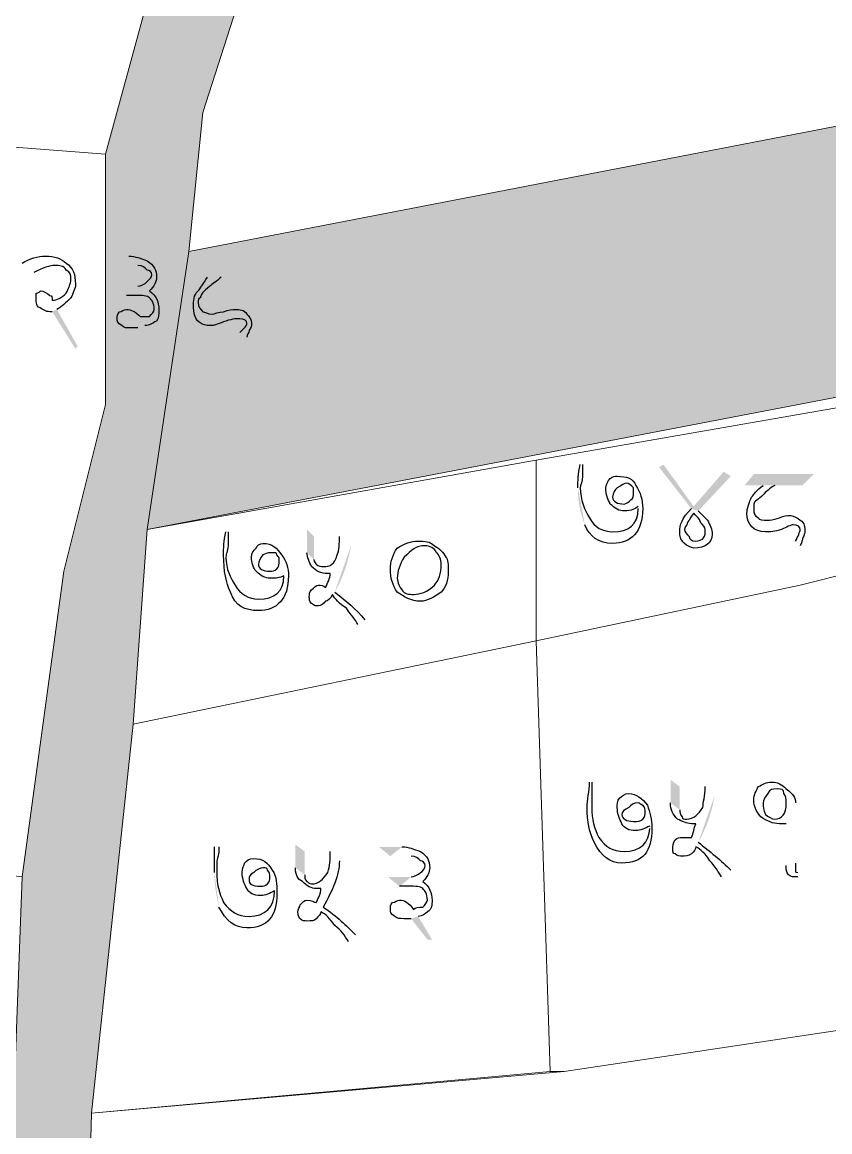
# Model space of a CAD drawing. Header units: metres. Extents: x 345912 to 349030, y 3061206 to 3061792.
# Drawn here: x 345958.47 to 345976.19, y 3061298.83 to 3061323.17 of the extents above; entities that cross this region are included whole.
import ezdxf

# ---------------------------------------------------------------- set-up
doc = ezdxf.new("R2010")
doc.units = ezdxf.units.M
doc.header["$MEASUREMENT"] = 0
doc.layers.add('PDF5_Geometry', color=7, linetype='Continuous')
doc.layers.add('PDF5_Solid Fills', color=7, linetype='Continuous')

msp = doc.modelspace()

# ---------------------------------------------------------------- hatches: boundary and pattern name
at = {"layer": 'PDF5_Solid Fills', "true_color": 0xc3c3c3, "transparency": 33554531}
h = msp.add_hatch(color=9, dxfattribs=at)
h.paths.add_polyline_path([(346031.62094, 3061309.60243), (346025.52494, 3061309.29763), (346024.61054, 3061318.44163), (346023.69614, 3061323.62323), (346029.48734, 3061324.84243), (346029.79214, 3061324.84243), (346030.70654, 3061319.66083), (346031.01134, 3061315.69843)], flags=0)
h.paths.add_polyline_path([(346033.75454, 3061286.43763), (346027.35374, 3061286.13283), (346026.43934, 3061296.19123), (346032.84014, 3061296.19123)], flags=0)
h.paths.add_polyline_path([(346007.84654, 3061320.88003), (346001.75053, 3061319.66083), (346000.83614, 3061319.35603), (345993.21614, 3061318.13683), (345983.76734, 3061316.30803), (345983.46254, 3061316.30803), (345961.21214, 3061312.04083), (345962.12653, 3061318.13683), (345981.02414, 3061321.79443), (345990.47293, 3061323.31843), (345999.31213, 3061325.14723), (346008.45614, 3061326.67123)], flags=0)
h.paths.add_polyline_path([(346037.41214, 3061326.36643), (346034.05934, 3061325.75683), (346034.05934, 3061326.06163), (346033.75454, 3061328.80483), (346037.10734, 3061329.41443)], flags=0)
h.paths.add_polyline_path([(346023.69614, 3061323.62323), (346015.46654, 3061322.09923), (346015.16174, 3061322.09923), (346014.85694, 3061322.09923), (346014.24734, 3061321.79443), (346007.84654, 3061320.88003), (346008.45614, 3061326.67123), (346018.81934, 3061328.80483), (346019.12414, 3061328.80483), (346019.42893, 3061329.10963), (346019.73374, 3061329.10963), (346020.03854, 3061329.10963), (346022.47694, 3061329.71923)], flags=0)
h.paths.add_polyline_path([(346029.48734, 3061324.84243), (346023.69614, 3061323.62323), (346022.47694, 3061329.71923), (346026.74414, 3061330.63363), (346028.57294, 3061330.93843), (346029.18254, 3061325.14723)], flags=0)
h.paths.add_polyline_path([(346033.75454, 3061328.80483), (346034.05934, 3061326.06163), (346034.05934, 3061325.75683), (346029.48734, 3061324.84243), (346029.18254, 3061325.14723), (346028.57294, 3061330.93843), (346030.70654, 3061331.24323), (346033.44974, 3061331.54803), (346033.44974, 3061330.93843)], flags=0)
h.paths.add_polyline_path([(346037.10734, 3061329.41443), (346033.75454, 3061328.80483), (346033.44974, 3061330.93843), (346033.44974, 3061331.54803), (346036.80254, 3061332.15763)], flags=0)
h.paths.add_polyline_path([(346125.80414, 3061271.19763), (346124.88974, 3061272.41683), (346122.14653, 3061274.85523), (346119.70814, 3061275.16003), (346113.61213, 3061277.29363), (346104.46814, 3061280.03683), (346097.76254, 3061281.56083), (346092.58094, 3061281.56083), (346089.53293, 3061281.25603), (346087.39933, 3061280.34163), (346079.16973, 3061276.07443), (346073.07373, 3061271.80723), (346070.94013, 3061271.19763), (345957.24973, 3061271.19763), (345956.94494, 3061272.41683), (345956.94494, 3061274.55043), (345957.85933, 3061287.96163), (345958.16414, 3061289.79043), (345958.16414, 3061296.19123), (345958.46894, 3061304.42083), (345959.38333, 3061311.12643), (345960.29774, 3061314.78403), (345960.29774, 3061320.27043), (345961.21214, 3061323.62323), (345964.26013, 3061333.07203), (345963.65053, 3061336.12003), (345963.34574, 3061337.03443), (345960.29774, 3061345.87363), (345956.94494, 3061356.84643), (345952.67774, 3061370.56243), (345952.67774, 3061373.91523), (345952.67774, 3061381.23043), (345949.93454, 3061391.59363), (345947.80094, 3061402.87124), (345945.05773, 3061411.40564), (345943.53373, 3061414.45363), (345940.48573, 3061418.11124), (345936.82814, 3061421.76883), (345932.86573, 3061427.56003), (345926.16013, 3061436.70403), (345924.63614, 3061440.36163), (345918.54013, 3061442.49523), (345914.57773, 3061443.40963), (345915.49213, 3061444.62883), (345924.33133, 3061441.88564), (345924.94094, 3061442.80003), (345924.33133, 3061448.28643), (345920.97853, 3061460.17363), (345917.32094, 3061466.87923), (345919.14974, 3061468.09844), (345923.11213, 3061460.47844), (345924.33133, 3061455.90643), (345926.46493, 3061446.76243), (345927.07454, 3061438.83763), (345930.12254, 3061435.18003), (345931.64653, 3061432.43683), (345936.82814, 3061424.81683), (345942.31454, 3061418.41603), (345944.75293, 3061415.06323), (345947.80094, 3061408.66243), (345949.93454, 3061401.04243), (345950.54414, 3061396.47043), (345954.20174, 3061382.14483), (345954.81134, 3061373.91523), (345955.11613, 3061371.17203), (345959.68814, 3061354.71283), (345964.86973, 3061340.08243), (345965.78414, 3061336.12003), (345965.17454, 3061329.71923), (345962.43134, 3061321.18483), (345962.12653, 3061318.13683), (345961.21214, 3061312.04083), (345960.90734, 3061307.77363), (345959.99293, 3061299.23923), (345959.68814, 3061287.65683), (345959.68814, 3061286.74243), (345959.38333, 3061285.52323), (345959.07854, 3061279.73203), (345958.77373, 3061275.46483), (345959.07854, 3061273.02643), (345959.38333, 3061271.19763), (346064.84414, 3061271.19763), (346065.75853, 3061271.50243), (346070.33053, 3061272.72163), (346075.20734, 3061274.85523), (346078.56013, 3061277.29363), (346085.87534, 3061281.25603), (346086.48494, 3061281.56083), (346087.39933, 3061281.86563), (346090.44734, 3061282.78003), (346097.45774, 3061282.78003), (346105.99214, 3061280.95123), (346116.05054, 3061278.20803), (346117.87933, 3061277.29363), (346118.79373, 3061276.98883), (346124.88974, 3061274.55043), (346127.32814, 3061272.41683), (346127.63293, 3061272.11203), (346128.24254, 3061271.19763)], flags=0)
h.paths.add_polyline_path([(346032.84014, 3061296.19123), (346026.43934, 3061296.19123), (346025.52494, 3061309.29763), (346031.62094, 3061309.60243), (346031.92574, 3061307.77363), (346032.53534, 3061298.02003)], flags=0)
h = msp.add_hatch(color=9, dxfattribs=at)
h.paths.add_polyline_path([(346031.62094, 3061309.60243), (346025.52494, 3061309.29763), (346024.61054, 3061318.44163), (346023.69614, 3061323.62323), (346029.48734, 3061324.84243), (346029.79214, 3061324.84243), (346030.70654, 3061319.66083), (346031.01134, 3061315.69843)], flags=0)
h.paths.add_polyline_path([(346033.75454, 3061286.43763), (346027.35374, 3061286.13283), (346026.43934, 3061296.19123), (346032.84014, 3061296.19123)], flags=0)
h.paths.add_polyline_path([(346007.84654, 3061320.88003), (346001.75053, 3061319.66083), (346000.83614, 3061319.35603), (345993.21614, 3061318.13683), (345983.76734, 3061316.30803), (345983.46254, 3061316.30803), (345961.21214, 3061312.04083), (345962.12653, 3061318.13683), (345981.02414, 3061321.79443), (345990.47293, 3061323.31843), (345999.31213, 3061325.14723), (346008.45614, 3061326.67123)], flags=0)
h.paths.add_polyline_path([(346037.41214, 3061326.36643), (346034.05934, 3061325.75683), (346034.05934, 3061326.06163), (346033.75454, 3061328.80483), (346037.10734, 3061329.41443)], flags=0)
h.paths.add_polyline_path([(346023.69614, 3061323.62323), (346015.46654, 3061322.09923), (346015.16174, 3061322.09923), (346014.85694, 3061322.09923), (346014.24734, 3061321.79443), (346007.84654, 3061320.88003), (346008.45614, 3061326.67123), (346018.81934, 3061328.80483), (346019.12414, 3061328.80483), (346019.42893, 3061329.10963), (346019.73374, 3061329.10963), (346020.03854, 3061329.10963), (346022.47694, 3061329.71923)], flags=0)
h.paths.add_polyline_path([(346029.48734, 3061324.84243), (346023.69614, 3061323.62323), (346022.47694, 3061329.71923), (346026.74414, 3061330.63363), (346028.57294, 3061330.93843), (346029.18254, 3061325.14723)], flags=0)
h.paths.add_polyline_path([(346033.75454, 3061328.80483), (346034.05934, 3061326.06163), (346034.05934, 3061325.75683), (346029.48734, 3061324.84243), (346029.18254, 3061325.14723), (346028.57294, 3061330.93843), (346030.70654, 3061331.24323), (346033.44974, 3061331.54803), (346033.44974, 3061330.93843)], flags=0)
h.paths.add_polyline_path([(346037.10734, 3061329.41443), (346033.75454, 3061328.80483), (346033.44974, 3061330.93843), (346033.44974, 3061331.54803), (346036.80254, 3061332.15763)], flags=0)
h.paths.add_polyline_path([(346125.80414, 3061271.19763), (346124.88974, 3061272.41683), (346122.14653, 3061274.85523), (346119.70814, 3061275.16003), (346113.61213, 3061277.29363), (346104.46814, 3061280.03683), (346097.76254, 3061281.56083), (346092.58094, 3061281.56083), (346089.53293, 3061281.25603), (346087.39933, 3061280.34163), (346079.16973, 3061276.07443), (346073.07373, 3061271.80723), (346070.94013, 3061271.19763), (345957.24973, 3061271.19763), (345956.94494, 3061272.41683), (345956.94494, 3061274.55043), (345957.85933, 3061287.96163), (345958.16414, 3061289.79043), (345958.16414, 3061296.19123), (345958.46894, 3061304.42083), (345959.38333, 3061311.12643), (345960.29774, 3061314.78403), (345960.29774, 3061320.27043), (345961.21214, 3061323.62323), (345964.26013, 3061333.07203), (345963.65053, 3061336.12003), (345963.34574, 3061337.03443), (345960.29774, 3061345.87363), (345956.94494, 3061356.84643), (345952.67774, 3061370.56243), (345952.67774, 3061373.91523), (345952.67774, 3061381.23043), (345949.93454, 3061391.59363), (345947.80094, 3061402.87124), (345945.05773, 3061411.40564), (345943.53373, 3061414.45363), (345940.48573, 3061418.11124), (345936.82814, 3061421.76883), (345932.86573, 3061427.56003), (345926.16013, 3061436.70403), (345924.63614, 3061440.36163), (345918.54013, 3061442.49523), (345914.57773, 3061443.40963), (345915.49213, 3061444.62883), (345924.33133, 3061441.88564), (345924.94094, 3061442.80003), (345924.33133, 3061448.28643), (345920.97853, 3061460.17363), (345917.32094, 3061466.87923), (345919.14974, 3061468.09844), (345923.11213, 3061460.47844), (345924.33133, 3061455.90643), (345926.46493, 3061446.76243), (345927.07454, 3061438.83763), (345930.12254, 3061435.18003), (345931.64653, 3061432.43683), (345936.82814, 3061424.81683), (345942.31454, 3061418.41603), (345944.75293, 3061415.06323), (345947.80094, 3061408.66243), (345949.93454, 3061401.04243), (345950.54414, 3061396.47043), (345954.20174, 3061382.14483), (345954.81134, 3061373.91523), (345955.11613, 3061371.17203), (345959.68814, 3061354.71283), (345964.86973, 3061340.08243), (345965.78414, 3061336.12003), (345965.17454, 3061329.71923), (345962.43134, 3061321.18483), (345962.12653, 3061318.13683), (345961.21214, 3061312.04083), (345960.90734, 3061307.77363), (345959.99293, 3061299.23923), (345959.68814, 3061287.65683), (345959.68814, 3061286.74243), (345959.38333, 3061285.52323), (345959.07854, 3061279.73203), (345958.77373, 3061275.46483), (345959.07854, 3061273.02643), (345959.38333, 3061271.19763), (346064.84414, 3061271.19763), (346065.75853, 3061271.50243), (346070.33053, 3061272.72163), (346075.20734, 3061274.85523), (346078.56013, 3061277.29363), (346085.87534, 3061281.25603), (346086.48494, 3061281.56083), (346087.39933, 3061281.86563), (346090.44734, 3061282.78003), (346097.45774, 3061282.78003), (346105.99214, 3061280.95123), (346116.05054, 3061278.20803), (346117.87933, 3061277.29363), (346118.79373, 3061276.98883), (346124.88974, 3061274.55043), (346127.32814, 3061272.41683), (346127.63293, 3061272.11203), (346128.24254, 3061271.19763)], flags=0)
h.paths.add_polyline_path([(346032.84014, 3061296.19123), (346026.43934, 3061296.19123), (346025.52494, 3061309.29763), (346031.62094, 3061309.60243), (346031.92574, 3061307.77363), (346032.53534, 3061298.02003)], flags=0)
at = {"layer": 'PDF5_Solid Fills', "transparency": 33554559}
h = msp.add_hatch(color=256, dxfattribs=at)
h.paths.add_polyline_path([(345958.72294, 3061317.67963), (345958.46894, 3061317.88283)], flags=0)
h.paths.add_polyline_path([(345959.23094, 3061316.86683), (345959.68814, 3061316.05403), (345959.63734, 3061316.00323), (345959.12934, 3061316.81603)], flags=0)
h.paths.add_polyline_path([(345960.55174, 3061317.83203), (345960.29774, 3061318.03523), (345960.80574, 3061318.03523)], flags=0)
h.paths.add_polyline_path([(345961.16134, 3061316.51123), (345961.46614, 3061316.00323), (345961.36454, 3061316.00323), (345961.00894, 3061316.46043)], flags=0)
h.paths.add_polyline_path([(345960.75494, 3061317.17163), (345960.50094, 3061317.37483), (345961.00894, 3061317.37483)], flags=0)
h.paths.add_polyline_path([(345962.53294, 3061317.57803), (345962.12654, 3061317.57803), (345962.32974, 3061317.78123), (345963.65054, 3061317.78123), (345963.44734, 3061317.57803), (345962.83774, 3061317.57803)], flags=0)
h.paths.add_polyline_path([(345963.39654, 3061316.25723), (345963.24414, 3061316.35883)], flags=0)
h = msp.add_hatch(color=256, dxfattribs=at)
h.paths.add_polyline_path([(345970.66094, 3061312.95523, 0.09913524), (345970.81334, 3061312.14243)], flags=0)
h.paths.add_polyline_path([(345970.71174, 3061313.46323), (345970.76254, 3061313.46323)], flags=0)
h.paths.add_polyline_path([(345971.98174, 3061312.49803), (345971.98174, 3061312.54883)], flags=0)
h.paths.add_polyline_path([(345973.15014, 3061312.49803), (345972.43894, 3061313.41243), (345972.54054, 3061313.46323), (345973.20094, 3061312.54883), (345973.86134, 3061313.31083), (345974.01374, 3061313.20923), (345973.30254, 3061312.44723)], flags=0)
h.paths.add_polyline_path([(345974.72494, 3061313.00603), (345974.31854, 3061313.00603), (345974.52174, 3061313.26003), (345975.84254, 3061313.26003), (345975.58854, 3061313.00603), (345974.97894, 3061313.00603)], flags=0)
h.paths.add_polyline_path([(345975.53774, 3061311.68523), (345975.43614, 3061311.78683)], flags=0)
h = msp.add_hatch(color=256, dxfattribs=at)
h.paths.add_polyline_path([(345962.93934, 3061311.99003), (345962.99014, 3061311.99003)], flags=0)
h.paths.add_polyline_path([(345964.20934, 3061311.02483), (345964.20934, 3061311.02483)], flags=0)
h.paths.add_polyline_path([(345965.42854, 3061311.88843), (345965.68254, 3061311.68523)], flags=0)
h.paths.add_polyline_path([(345965.32694, 3061310.66923, 0.08894398), (345965.68254, 3061311.68523)], flags=0)
h.paths.add_polyline_path([(345965.98734, 3061310.05963), (345965.83494, 3061309.95803)], flags=0)
h.paths.add_polyline_path([(345964.71734, 3061311.53283), (345964.71734, 3061312.04083), (345964.86974, 3061311.88843), (345964.86974, 3061311.38043)], flags=0)
h = msp.add_hatch(color=256, dxfattribs=at)
h.paths.add_polyline_path([(345970.91494, 3061306.50365), (345970.96574, 3061306.50365)], flags=0)
h.paths.add_polyline_path([(345972.23574, 3061305.48765), (345972.23574, 3061305.53845)], flags=0)
h.paths.add_polyline_path([(345973.45494, 3061306.40205), (345973.65814, 3061306.19885)], flags=0)
h.paths.add_polyline_path([(345973.30254, 3061305.18285, 0.08894398), (345973.65814, 3061306.19885)], flags=0)
h.paths.add_polyline_path([(345974.01374, 3061304.57325), (345973.81054, 3061304.42085)], flags=0)
h.paths.add_polyline_path([(345972.69294, 3061306.04645), (345972.69294, 3061306.55445), (345972.89614, 3061306.40205), (345972.89614, 3061305.89405)], flags=0)
h.paths.add_polyline_path([(345975.43614, 3061306.04645), (345975.43614, 3061304.72565)], flags=0)
h.paths.add_polyline_path([(345975.48694, 3061304.52245), (345975.48694, 3061304.42085)], flags=0)
h = msp.add_hatch(color=256, dxfattribs=at)
h.paths.add_polyline_path([(345962.68534, 3061304.52243, 0.06275274), (345962.78694, 3061303.76043)], flags=0)
h.paths.add_polyline_path([(345962.68534, 3061305.08123), (345962.78694, 3061305.08123)], flags=0)
h.paths.add_polyline_path([(345964.00614, 3061304.11603), (345964.00614, 3061304.11603)], flags=0)
h.paths.add_polyline_path([(345965.22534, 3061304.97963), (345965.42854, 3061304.77643)], flags=0)
h.paths.add_polyline_path([(345965.78414, 3061303.15083), (345965.63174, 3061302.99843)], flags=0)
h.paths.add_polyline_path([(345964.46334, 3061304.62403), (345964.46334, 3061305.13203), (345964.66654, 3061304.97963), (345964.66654, 3061304.47163)], flags=0)
h.paths.add_polyline_path([(345966.54614, 3061304.87803), (345966.29214, 3061305.08123), (345966.80014, 3061305.08123)], flags=0)
h.paths.add_polyline_path([(345967.15574, 3061303.55723), (345967.46054, 3061303.04923), (345967.35894, 3061303.04923), (345967.00334, 3061303.50643)], flags=0)
h.paths.add_polyline_path([(345966.74934, 3061304.21763), (345966.49534, 3061304.42083), (345967.00334, 3061304.42083)], flags=0)

# ---------------------------------------------------------------- linework, layer by layer
at = {"layer": 'PDF5_Geometry', "lineweight": 9}
for points in [[(346070.94013, 3061271.19763), (345957.24973, 3061271.19763), (345956.94494, 3061272.41683), (345956.94494, 3061274.55043), (345957.85933, 3061287.96163), (345958.16414, 3061289.79043), (345958.16414, 3061296.19123), (345958.46894, 3061304.42083), (345959.38333, 3061311.12643), (345960.29774, 3061314.78403), (345960.29774, 3061320.27043), (345961.21214, 3061323.62323), (345964.26013, 3061333.07203), (345963.65053, 3061336.12003), (345963.34574, 3061337.03443), (345960.29774, 3061345.87363), (345956.94494, 3061356.84643), (345952.67774, 3061370.56243), (345952.67774, 3061373.91523), (345952.67774, 3061381.23043), (345949.93454, 3061391.59363), (345947.80094, 3061402.87124)], [(346070.94013, 3061271.19763), (345957.24973, 3061271.19763), (345956.94494, 3061272.41683), (345956.94494, 3061274.55043), (345957.85933, 3061287.96163), (345958.16414, 3061289.79043), (345958.16414, 3061296.19123), (345958.46894, 3061304.42083), (345959.38333, 3061311.12643), (345960.29774, 3061314.78403), (345960.29774, 3061320.27043), (345961.21214, 3061323.62323), (345964.26013, 3061333.07203), (345963.65053, 3061336.12003), (345963.34574, 3061337.03443), (345960.29774, 3061345.87363), (345956.94494, 3061356.84643), (345952.67774, 3061370.56243), (345952.67774, 3061373.91523), (345952.67774, 3061381.23043), (345949.93454, 3061391.59363), (345947.80094, 3061402.87124)], [(345949.93454, 3061401.04243), (345950.54414, 3061396.47043), (345954.20174, 3061382.14483), (345954.81134, 3061373.91523), (345955.11613, 3061371.17203), (345959.68814, 3061354.71283), (345964.86973, 3061340.08243), (345965.78414, 3061336.12003), (345965.17454, 3061329.71923), (345962.43134, 3061321.18483), (345962.12653, 3061318.13683), (345961.21214, 3061312.04083), (345960.90734, 3061307.77363), (345959.99293, 3061299.23923), (345959.68814, 3061287.65683), (345959.68814, 3061286.74243), (345959.38333, 3061285.52323), (345959.07854, 3061279.73203), (345958.77373, 3061275.46483), (345959.07854, 3061273.02643), (345959.38333, 3061271.19763), (346064.84414, 3061271.19763)], [(345949.93454, 3061401.04243), (345950.54414, 3061396.47043), (345954.20174, 3061382.14483), (345954.81134, 3061373.91523), (345955.11613, 3061371.17203), (345959.68814, 3061354.71283), (345964.86973, 3061340.08243), (345965.78414, 3061336.12003), (345965.17454, 3061329.71923), (345962.43134, 3061321.18483), (345962.12653, 3061318.13683), (345961.21214, 3061312.04083), (345960.90734, 3061307.77363), (345959.99293, 3061299.23923), (345959.68814, 3061287.65683), (345959.68814, 3061286.74243), (345959.38333, 3061285.52323), (345959.07854, 3061279.73203), (345958.77373, 3061275.46483), (345959.07854, 3061273.02643), (345959.38333, 3061271.19763), (346064.84414, 3061271.19763)]]:
    msp.add_lwpolyline(points, dxfattribs=at)
for points in [[(345981.02414, 3061321.79444), (345962.12654, 3061318.13683), (345962.43134, 3061321.18485), (345965.17454, 3061329.71925), (345965.78414, 3061336.12004), (345973.09934, 3061337.33925), (345977.67134, 3061338.86324)], [(345981.02414, 3061321.79444), (345962.12654, 3061318.13683), (345962.43134, 3061321.18485), (345965.17454, 3061329.71925), (345965.78414, 3061336.12004), (345973.09934, 3061337.33925), (345977.67134, 3061338.86324)], [(345961.21214, 3061323.62324), (345960.29774, 3061320.27044), (345940.48574, 3061321.79444), (345922.50254, 3061323.01365), (345920.97854, 3061320.88004), (345920.97854, 3061313.56485), (345911.83454, 3061313.56485), (345911.83454, 3061323.31844), (345912.74894, 3061323.92803), (345914.27294, 3061325.14724), (345916.71134, 3061326.67123), (345935.60894, 3061325.75683), (345955.42094, 3061324.53764)], [(345961.21214, 3061323.62324), (345960.29774, 3061320.27044), (345940.48574, 3061321.79444), (345922.50254, 3061323.01365), (345920.97854, 3061320.88004), (345920.97854, 3061313.56485), (345911.83454, 3061313.56485), (345911.83454, 3061323.31844), (345912.74894, 3061323.92803), (345914.27294, 3061325.14724), (345916.71134, 3061326.67123), (345935.60894, 3061325.75683), (345955.42094, 3061324.53764)], [(346007.84654, 3061320.88003), (346001.75053, 3061319.66083), (346000.83614, 3061319.35603), (345993.21614, 3061318.13683), (345983.76734, 3061316.30803), (345983.46254, 3061316.30803), (345961.21214, 3061312.04083), (345962.12653, 3061318.13683), (345981.02414, 3061321.79443), (345990.47293, 3061323.31843), (345999.31213, 3061325.14723), (346008.45614, 3061326.67123)], [(346007.84654, 3061320.88003), (346001.75053, 3061319.66083), (346000.83614, 3061319.35603), (345993.21614, 3061318.13683), (345983.76734, 3061316.30803), (345983.46254, 3061316.30803), (345961.21214, 3061312.04083), (345962.12653, 3061318.13683), (345981.02414, 3061321.79443), (345990.47293, 3061323.31843), (345999.31213, 3061325.14723), (346008.45614, 3061326.67123)], [(345960.29774, 3061320.27044), (345960.29774, 3061314.78403), (345959.38334, 3061311.12645), (345958.46894, 3061304.42085), (345946.58174, 3061305.94485), (345922.50254, 3061309.60243), (345920.97854, 3061313.56485), (345920.97854, 3061320.88004), (345922.50254, 3061323.01365), (345940.48574, 3061321.79444)], [(345960.29774, 3061320.27044), (345960.29774, 3061314.78403), (345959.38334, 3061311.12645), (345958.46894, 3061304.42085), (345946.58174, 3061305.94485), (345922.50254, 3061309.60243), (345920.97854, 3061313.56485), (345920.97854, 3061320.88004), (345922.50254, 3061323.01365), (345940.48574, 3061321.79444)], [(345975.53774, 3061310.82164), (345969.74654, 3061309.60243), (345969.74654, 3061313.56485), (345976.75694, 3061314.78403), (345976.75694, 3061311.12645)], [(345975.53774, 3061310.82164), (345969.74654, 3061309.60243), (345969.74654, 3061313.56485), (345976.75694, 3061314.78403), (345976.75694, 3061311.12645)], [(345969.74654, 3061309.60243), (345960.90734, 3061307.77365), (345961.21214, 3061312.04085), (345969.74654, 3061313.56485)], [(345969.74654, 3061309.60243), (345960.90734, 3061307.77365), (345961.21214, 3061312.04085), (345969.74654, 3061313.56485)], [(345976.45214, 3061301.06803), (345970.35614, 3061300.15365), (345970.05134, 3061300.15365), (345969.74654, 3061309.60243), (345975.53774, 3061310.82164), (345976.75694, 3061311.12645), (345977.06174, 3061301.06803)], [(345976.45214, 3061301.06803), (345970.35614, 3061300.15365), (345970.05134, 3061300.15365), (345969.74654, 3061309.60243), (345975.53774, 3061310.82164), (345976.75694, 3061311.12645), (345977.06174, 3061301.06803)], [(345970.05134, 3061300.15365), (345959.99294, 3061299.23925), (345960.90734, 3061307.77365), (345969.74654, 3061309.60243)], [(345970.05134, 3061300.15365), (345959.99294, 3061299.23925), (345960.90734, 3061307.77365), (345969.74654, 3061309.60243)], [(346014.24733, 3061303.50645), (346013.94254, 3061302.59205), (346014.24733, 3061298.02004), (346013.63774, 3061296.49604), (346003.88414, 3061294.97205), (346003.88414, 3061295.27683), (345959.68814, 3061287.65683), (345959.99294, 3061299.23925), (345970.35614, 3061300.15365), (345976.45214, 3061301.06803), (345981.02414, 3061301.67764), (345983.76733, 3061302.28724), (345984.07214, 3061302.28724), (345993.52094, 3061305.03044), (345996.87373, 3061305.94485), (346000.83614, 3061306.85925), (346001.14094, 3061306.85925), (346001.75054, 3061307.16403), (346002.05534, 3061307.16403), (346006.32254, 3061308.07844), (346009.98013, 3061307.46884), (346014.85694, 3061305.03044), (346014.85694, 3061304.72564)], [(346014.24733, 3061303.50645), (346013.94254, 3061302.59205), (346014.24733, 3061298.02004), (346013.63774, 3061296.49604), (346003.88414, 3061294.97205), (346003.88414, 3061295.27683), (345959.68814, 3061287.65683), (345959.99294, 3061299.23925), (345970.35614, 3061300.15365), (345976.45214, 3061301.06803), (345981.02414, 3061301.67764), (345983.76733, 3061302.28724), (345984.07214, 3061302.28724), (345993.52094, 3061305.03044), (345996.87373, 3061305.94485), (346000.83614, 3061306.85925), (346001.14094, 3061306.85925), (346001.75054, 3061307.16403), (346002.05534, 3061307.16403), (346006.32254, 3061308.07844), (346009.98013, 3061307.46884), (346014.85694, 3061305.03044), (346014.85694, 3061304.72564)]]:
    msp.add_lwpolyline(points, close=True, dxfattribs=at)
at = {"layer": 'PDF5_Geometry', "lineweight": 25}
for points in [[(345958.46894, 3061317.88283), (345958.62134, 3061317.98443), (345958.82454, 3061318.03523), (345958.97694, 3061318.03523)], [(345958.97694, 3061318.03523), (345959.18014, 3061318.03523), (345959.33254, 3061317.98443), (345959.43414, 3061317.88283)], [(345960.80574, 3061318.03523), (345960.95814, 3061318.03523), (345961.05974, 3061317.98443), (345961.21214, 3061317.93363)], [(345961.21214, 3061317.93363), (345961.36454, 3061317.83203), (345961.41534, 3061317.73043), (345961.41534, 3061317.57803)], [(345959.18014, 3061317.83203), (345959.07854, 3061317.83203), (345958.92614, 3061317.78123), (345958.72294, 3061317.67963)], [(345959.43414, 3061317.73043), (345959.38334, 3061317.83203), (345959.28174, 3061317.83203), (345959.18014, 3061317.83203)], [(345959.43414, 3061317.88283), (345959.58654, 3061317.78123), (345959.63734, 3061317.62883), (345959.63734, 3061317.42563)], [(345959.53574, 3061317.52723), (345959.53574, 3061317.62883), (345959.53574, 3061317.67963), (345959.43414, 3061317.73043)], [(345961.21214, 3061317.73043), (345961.16134, 3061317.78123), (345961.11054, 3061317.83203), (345961.00894, 3061317.83203)], [(345961.31374, 3061317.62883), (345961.31374, 3061317.67963), (345961.26294, 3061317.73043), (345961.21214, 3061317.73043)], [(345959.43414, 3061317.22243), (345959.48494, 3061317.32403), (345959.53574, 3061317.42563), (345959.53574, 3061317.52723)], [(345959.63734, 3061317.42563), (345959.63734, 3061317.32403), (345959.58654, 3061317.22243), (345959.53574, 3061317.12083)], [(345961.00894, 3061317.37483), (345961.05974, 3061317.37483), (345961.16134, 3061317.42563), (345961.21214, 3061317.47643)], [(345961.21214, 3061317.47643), (345961.26294, 3061317.52723), (345961.31374, 3061317.57803), (345961.31374, 3061317.62883)], [(345961.41534, 3061317.57803), (345961.41534, 3061317.47643), (345961.36454, 3061317.37483), (345961.26294, 3061317.27323)], [(345962.32974, 3061317.27323), (345962.38054, 3061317.32403), (345962.43134, 3061317.42563), (345962.53294, 3061317.57803)], [(345962.83774, 3061317.57803), (345962.73614, 3061317.47643), (345962.63454, 3061317.42563), (345962.58374, 3061317.37483)], [(345958.77374, 3061317.22243), (345958.82454, 3061317.22243), (345958.87534, 3061317.27323), (345958.87534, 3061317.27323)], [(345958.77374, 3061317.12083), (345958.77374, 3061317.12083), (345958.77374, 3061317.17163), (345958.77374, 3061317.22243)], [(345958.87534, 3061317.27323), (345958.92614, 3061317.27323), (345959.02774, 3061317.22243), (345959.07854, 3061317.17163)], [(345959.07854, 3061317.17163), (345959.12934, 3061317.17163), (345959.12934, 3061317.12083), (345959.12934, 3061317.07003)], [(345959.12934, 3061317.07003), (345959.23094, 3061317.07003), (345959.33254, 3061317.12083), (345959.43414, 3061317.22243)], [(345960.85654, 3061317.17163), (345960.80574, 3061317.17163), (345960.75494, 3061317.17163), (345960.75494, 3061317.17163)], [(345960.95814, 3061317.17163), (345960.95814, 3061317.17163), (345960.90734, 3061317.17163), (345960.85654, 3061317.17163)], [(345961.26294, 3061317.12083), (345961.21214, 3061317.17163), (345961.11054, 3061317.17163), (345960.95814, 3061317.17163)], [(345961.26294, 3061317.27323), (345961.41534, 3061317.17163), (345961.46614, 3061317.01923), (345961.46614, 3061316.86683)], [(345962.22814, 3061316.91763), (345962.22814, 3061317.07003), (345962.22814, 3061317.17163), (345962.32974, 3061317.27323)], [(345962.58374, 3061317.37483), (345962.43134, 3061317.27323), (345962.38054, 3061317.17163), (345962.38054, 3061317.12083)], [(345958.82454, 3061316.91763), (345958.77374, 3061316.96843), (345958.77374, 3061317.01923), (345958.77374, 3061317.12083)], [(345959.53574, 3061317.12083), (345959.43414, 3061317.01923), (345959.33254, 3061316.91763), (345959.23094, 3061316.86683)], [(345961.36454, 3061316.86683), (345961.36454, 3061317.01923), (345961.31374, 3061317.07003), (345961.26294, 3061317.12083)], [(345962.38054, 3061317.12083), (345962.32974, 3061317.12083), (345962.32974, 3061317.07003), (345962.32974, 3061317.01923)], [(345962.32974, 3061317.01923), (345962.32974, 3061316.91763), (345962.38054, 3061316.86683), (345962.43134, 3061316.81603)], [(345959.07854, 3061316.81603), (345958.97694, 3061316.81603), (345958.92614, 3061316.86683), (345958.82454, 3061316.91763)], [(345959.12934, 3061316.81603), (345959.12934, 3061316.81603), (345959.07854, 3061316.81603), (345959.07854, 3061316.81603)], [(345960.55174, 3061316.66363), (345960.55174, 3061316.71443), (345960.55174, 3061316.76523), (345960.60254, 3061316.81603)], [(345960.60254, 3061316.81603), (345960.65334, 3061316.81603), (345960.70414, 3061316.86683), (345960.75494, 3061316.86683)], [(345960.75494, 3061316.86683), (345960.85654, 3061316.86683), (345960.95814, 3061316.81603), (345961.05974, 3061316.71443)], [(345961.05974, 3061316.71443), (345961.11054, 3061316.71443), (345961.16134, 3061316.71443), (345961.26294, 3061316.71443)], [(345961.26294, 3061316.71443), (345961.31374, 3061316.76523), (345961.36454, 3061316.81603), (345961.36454, 3061316.86683)], [(345961.46614, 3061316.86683), (345961.46614, 3061316.76523), (345961.46614, 3061316.66363), (345961.41534, 3061316.61283)], [(345962.63454, 3061316.51123), (345962.32974, 3061316.51123), (345962.22814, 3061316.66363), (345962.22814, 3061316.91763)], [(345962.43134, 3061316.81603), (345962.48214, 3061316.81603), (345962.53294, 3061316.76523), (345962.63454, 3061316.76523)], [(345962.63454, 3061316.76523), (345962.68534, 3061316.76523), (345962.78694, 3061316.81603), (345962.88854, 3061316.81603)], [(345962.88854, 3061316.81603), (345962.99014, 3061316.86683), (345963.09174, 3061316.86683), (345963.14254, 3061316.86683)], [(345963.14254, 3061316.86683), (345963.24414, 3061316.86683), (345963.34574, 3061316.86683), (345963.39654, 3061316.76523)], [(345963.39654, 3061316.76523), (345963.44734, 3061316.71443), (345963.49814, 3061316.66363), (345963.49814, 3061316.56203)], [(345960.65334, 3061316.51123), (345960.55174, 3061316.56203), (345960.55174, 3061316.61283), (345960.55174, 3061316.66363)], [(345960.85654, 3061316.46043), (345960.75494, 3061316.46043), (345960.70414, 3061316.46043), (345960.65334, 3061316.51123)], [(345961.00894, 3061316.46043), (345961.00894, 3061316.46043), (345960.90734, 3061316.46043), (345960.85654, 3061316.46043)], [(345961.41534, 3061316.61283), (345961.31374, 3061316.56203), (345961.26294, 3061316.51123), (345961.16134, 3061316.51123)], [(345962.93934, 3061316.61283), (345962.78694, 3061316.56203), (345962.68534, 3061316.51123), (345962.63454, 3061316.51123)], [(345963.24414, 3061316.66363), (345963.19334, 3061316.66363), (345963.09174, 3061316.66363), (345962.93934, 3061316.61283)], [(345963.39654, 3061316.56203), (345963.39654, 3061316.61283), (345963.34574, 3061316.66363), (345963.24414, 3061316.66363)], [(345963.24414, 3061316.35883), (345963.34574, 3061316.46043), (345963.39654, 3061316.51123), (345963.39654, 3061316.56203)], [(345963.49814, 3061316.56203), (345963.49814, 3061316.51123), (345963.49814, 3061316.46043), (345963.44734, 3061316.40963)], [(345963.44734, 3061316.40963), (345963.44734, 3061316.35883), (345963.39654, 3061316.30803), (345963.39654, 3061316.25723)], [(345970.66094, 3061312.95523), (345970.66094, 3061313.10763), (345970.66094, 3061313.26003), (345970.71174, 3061313.46323)], [(345970.76254, 3061313.46323), (345970.76254, 3061313.41243), (345970.76254, 3061313.31083), (345970.76254, 3061313.20923)], [(345970.76254, 3061313.20923), (345970.76254, 3061313.10763), (345970.71174, 3061313.00603), (345970.71174, 3061312.95523)], [(345971.27054, 3061312.95523), (345971.27054, 3061313.00603), (345971.32134, 3061313.10763), (345971.37214, 3061313.15843)], [(345971.37214, 3061313.15843), (345971.42294, 3061313.20923), (345971.47374, 3061313.20923), (345971.52454, 3061313.20923)], [(345971.52454, 3061313.20923), (345971.72774, 3061313.20923), (345971.88014, 3061313.15843), (345971.93094, 3061313.00603)], [(345971.72774, 3061313.05683), (345971.67694, 3061313.05683), (345971.62614, 3061313.00603), (345971.52454, 3061312.95523)], [(345971.88014, 3061312.95523), (345971.82934, 3061313.00603), (345971.77854, 3061313.05683), (345971.72774, 3061313.05683)], [(345970.71174, 3061312.95523), (345970.71174, 3061312.70123), (345970.81334, 3061312.44723), (345970.91494, 3061312.29483)], [(345971.37214, 3061312.59963), (345971.32134, 3061312.70123), (345971.27054, 3061312.80283), (345971.27054, 3061312.95523)], [(345971.52454, 3061312.95523), (345971.47374, 3061312.90443), (345971.42294, 3061312.85363), (345971.42294, 3061312.75203)], [(345971.82934, 3061312.70123), (345971.88014, 3061312.70123), (345971.88014, 3061312.80283), (345971.88014, 3061312.85363)], [(345971.88014, 3061312.85363), (345971.88014, 3061312.90443), (345971.88014, 3061312.95523), (345971.88014, 3061312.95523)], [(345971.93094, 3061313.00603), (345972.03254, 3061312.85363), (345972.08334, 3061312.70123), (345972.08334, 3061312.49803)], [(345974.47094, 3061312.75203), (345974.52174, 3061312.80283), (345974.57254, 3061312.90443), (345974.72494, 3061313.00603)], [(345974.72494, 3061312.80283), (345974.62334, 3061312.70123), (345974.52174, 3061312.65043), (345974.52174, 3061312.59963)], [(345974.97894, 3061313.00603), (345974.87734, 3061312.95523), (345974.77574, 3061312.85363), (345974.72494, 3061312.80283)], [(345971.67694, 3061312.44723), (345971.57534, 3061312.44723), (345971.47374, 3061312.49803), (345971.37214, 3061312.59963)], [(345971.42294, 3061312.75203), (345971.42294, 3061312.65043), (345971.52454, 3061312.59963), (345971.67694, 3061312.59963)], [(345971.67694, 3061312.59963), (345971.72774, 3061312.59963), (345971.77854, 3061312.65043), (345971.82934, 3061312.70123)], [(345971.98174, 3061312.54883), (345971.93094, 3061312.49803), (345971.82934, 3061312.44723), (345971.67694, 3061312.44723)], [(345974.36934, 3061312.39643), (345974.36934, 3061312.49803), (345974.42014, 3061312.65043), (345974.47094, 3061312.75203)], [(345974.52174, 3061312.59963), (345974.52174, 3061312.54883), (345974.52174, 3061312.49803), (345974.52174, 3061312.49803)], [(345972.08334, 3061312.49803), (345972.08334, 3061311.99003), (345971.82934, 3061311.73603), (345971.42294, 3061311.73603)], [(345971.42294, 3061311.99003), (345971.77854, 3061311.99003), (345971.98174, 3061312.14243), (345971.98174, 3061312.49803)], [(345972.89614, 3061311.99003), (345972.89614, 3061312.14243), (345972.94694, 3061312.29483), (345973.15014, 3061312.49803)], [(345973.20094, 3061312.39643), (345973.20094, 3061312.39643), (345973.15014, 3061312.34563), (345973.09934, 3061312.24403)], [(345973.30254, 3061312.29483), (345973.25174, 3061312.34563), (345973.25174, 3061312.34563), (345973.20094, 3061312.39643)], [(345973.30254, 3061312.44723), (345973.35334, 3061312.39643), (345973.40414, 3061312.34563), (345973.50574, 3061312.24403)], [(345974.77574, 3061311.99003), (345974.52174, 3061311.99003), (345974.36934, 3061312.14243), (345974.36934, 3061312.39643)], [(345974.52174, 3061312.49803), (345974.52174, 3061312.39643), (345974.52174, 3061312.34563), (345974.62334, 3061312.29483)], [(345975.08054, 3061312.29483), (345975.18214, 3061312.34563), (345975.23294, 3061312.34563), (345975.33454, 3061312.34563)], [(345975.33454, 3061312.34563), (345975.38534, 3061312.34563), (345975.48694, 3061312.29483), (345975.53774, 3061312.24403)], [(345971.42294, 3061311.73603), (345971.11814, 3061311.73603), (345970.91494, 3061311.88843), (345970.81334, 3061312.14243)], [(345970.91494, 3061312.29483), (345971.01654, 3061312.09163), (345971.21974, 3061311.99003), (345971.42294, 3061311.99003)], [(345973.04854, 3061312.14243), (345972.99774, 3061312.09163), (345972.99774, 3061312.04083), (345972.99774, 3061312.04083)], [(345973.09934, 3061312.24403), (345973.09934, 3061312.24403), (345973.04854, 3061312.19323), (345973.04854, 3061312.14243)], [(345973.35334, 3061312.19323), (345973.35334, 3061312.19323), (345973.35334, 3061312.24403), (345973.30254, 3061312.29483)], [(345973.45494, 3061312.04083), (345973.45494, 3061312.09163), (345973.40414, 3061312.14243), (345973.35334, 3061312.19323)], [(345973.50574, 3061312.24403), (345973.55654, 3061312.14243), (345973.60734, 3061312.04083), (345973.60734, 3061311.93923)], [(345974.62334, 3061312.29483), (345974.62334, 3061312.24403), (345974.72494, 3061312.24403), (345974.82654, 3061312.24403)], [(345974.82654, 3061312.24403), (345974.87734, 3061312.24403), (345974.92814, 3061312.24403), (345975.08054, 3061312.29483)], [(345975.38534, 3061312.14243), (345975.33454, 3061312.14243), (345975.23294, 3061312.09163), (345975.13134, 3061312.04083)], [(345975.53774, 3061312.04083), (345975.53774, 3061312.09163), (345975.48694, 3061312.14243), (345975.38534, 3061312.14243)], [(345975.53774, 3061312.24403), (345975.63934, 3061312.19323), (345975.63934, 3061312.09163), (345975.63934, 3061311.99003)], [(345962.88854, 3061311.48203), (345962.88854, 3061311.63443), (345962.88854, 3061311.78683), (345962.93934, 3061311.99003)], [(345962.99014, 3061311.99003), (345962.99014, 3061311.93923), (345962.99014, 3061311.83763), (345962.99014, 3061311.73603)], [(345965.37774, 3061311.48203), (345965.42854, 3061311.58363), (345965.42854, 3061311.73603), (345965.42854, 3061311.88843)], [(345972.99774, 3061311.73603), (345972.89614, 3061311.83763), (345972.89614, 3061311.88843), (345972.89614, 3061311.99003)], [(345972.99774, 3061312.04083), (345972.99774, 3061311.99003), (345973.04854, 3061311.93923), (345973.09934, 3061311.88843)], [(345973.09934, 3061311.88843), (345973.09934, 3061311.83763), (345973.15014, 3061311.78683), (345973.25174, 3061311.78683)], [(345973.60734, 3061311.93923), (345973.60734, 3061311.73603), (345973.45494, 3061311.63443), (345973.20094, 3061311.63443)], [(345973.25174, 3061311.78683), (345973.35334, 3061311.78683), (345973.45494, 3061311.83763), (345973.45494, 3061311.99003)], [(345973.45494, 3061311.99003), (345973.45494, 3061311.99003), (345973.45494, 3061312.04083), (345973.45494, 3061312.04083)], [(345975.13134, 3061312.04083), (345974.97894, 3061311.99003), (345974.87734, 3061311.99003), (345974.77574, 3061311.99003)], [(345975.43614, 3061311.78683), (345975.48694, 3061311.88843), (345975.53774, 3061311.99003), (345975.53774, 3061312.04083)], [(345975.58854, 3061311.83763), (345975.58854, 3061311.83763), (345975.58854, 3061311.78683), (345975.53774, 3061311.68523)], [(345975.63934, 3061311.99003), (345975.63934, 3061311.99003), (345975.63934, 3061311.93923), (345975.58854, 3061311.83763)], [(345962.99014, 3061311.73603), (345962.99014, 3061311.58363), (345962.93934, 3061311.53283), (345962.93934, 3061311.43123)], [(345963.49814, 3061311.43123), (345963.49814, 3061311.53283), (345963.54894, 3061311.58363), (345963.59974, 3061311.63443)], [(345963.59974, 3061311.63443), (345963.59974, 3061311.68523), (345963.70134, 3061311.73603), (345963.75214, 3061311.73603)], [(345963.75214, 3061311.73603), (345963.95534, 3061311.73603), (345964.05694, 3061311.63443), (345964.15854, 3061311.48203)], [(345966.54614, 3061311.17723), (345966.54614, 3061311.32963), (345966.59694, 3061311.48203), (345966.69854, 3061311.63443)], [(345966.69854, 3061311.63443), (345966.85094, 3061311.73603), (345967.00334, 3061311.78683), (345967.15574, 3061311.78683)], [(345967.30814, 3061311.68523), (345967.10494, 3061311.68523), (345967.00334, 3061311.58363), (345966.85094, 3061311.43123)], [(345967.15574, 3061311.78683), (345967.30814, 3061311.78683), (345967.40974, 3061311.78683), (345967.51134, 3061311.68523)], [(345967.56214, 3061311.53283), (345967.51134, 3061311.63443), (345967.40974, 3061311.68523), (345967.30814, 3061311.68523)], [(345967.51134, 3061311.68523), (345967.61294, 3061311.63443), (345967.71454, 3061311.53283), (345967.76534, 3061311.43123)], [(345973.20094, 3061311.63443), (345973.15014, 3061311.63443), (345973.04854, 3061311.68523), (345972.99774, 3061311.73603)], [(345963.04094, 3061310.66923), (345962.93934, 3061310.87243), (345962.88854, 3061311.12643), (345962.88854, 3061311.48203)], [(345962.93934, 3061311.43123), (345962.93934, 3061311.17723), (345963.04094, 3061310.97403), (345963.14254, 3061310.82163)], [(345963.59974, 3061311.12643), (345963.54894, 3061311.17723), (345963.49814, 3061311.32963), (345963.49814, 3061311.43123)], [(345963.75214, 3061311.48203), (345963.70134, 3061311.43123), (345963.65054, 3061311.32963), (345963.65054, 3061311.27883)], [(345963.95534, 3061311.53283), (345963.90454, 3061311.53283), (345963.85374, 3061311.53283), (345963.75214, 3061311.48203)], [(345964.05694, 3061311.48203), (345964.05694, 3061311.53283), (345964.00614, 3061311.53283), (345963.95534, 3061311.53283)], [(345964.10774, 3061311.38043), (345964.10774, 3061311.43123), (345964.10774, 3061311.43123), (345964.05694, 3061311.48203)], [(345964.05694, 3061311.17723), (345964.10774, 3061311.22803), (345964.10774, 3061311.27883), (345964.10774, 3061311.38043)], [(345964.15854, 3061311.48203), (345964.26014, 3061311.38043), (345964.31094, 3061311.17723), (345964.31094, 3061311.02483)], [(345964.81894, 3061311.22803), (345964.76814, 3061311.32963), (345964.71734, 3061311.43123), (345964.71734, 3061311.53283)], [(345964.86974, 3061311.38043), (345964.86974, 3061311.32963), (345964.92054, 3061311.27883), (345964.92054, 3061311.27883)], [(345965.07294, 3061311.22803), (345965.22534, 3061311.22803), (345965.32694, 3061311.27883), (345965.37774, 3061311.48203)], [(345966.85094, 3061311.43123), (345966.74934, 3061311.27883), (345966.69854, 3061311.12643), (345966.69854, 3061310.97403)], [(345967.66374, 3061311.27883), (345967.66374, 3061311.38043), (345967.61294, 3061311.48203), (345967.56214, 3061311.53283)], [(345967.76534, 3061311.43123), (345967.81614, 3061311.38043), (345967.81614, 3061311.27883), (345967.81614, 3061311.12643)], [(345963.90454, 3061310.97403), (345963.80294, 3061310.97403), (345963.70134, 3061311.02483), (345963.59974, 3061311.12643)], [(345963.65054, 3061311.27883), (345963.65054, 3061311.17723), (345963.75214, 3061311.12643), (345963.90454, 3061311.12643)], [(345963.90454, 3061311.12643), (345963.95534, 3061311.12643), (345964.00614, 3061311.12643), (345964.05694, 3061311.17723)], [(345965.17454, 3061311.07563), (345965.02214, 3061311.07563), (345964.92054, 3061311.12643), (345964.81894, 3061311.22803)], [(345964.92054, 3061311.27883), (345964.97134, 3061311.22803), (345965.02214, 3061311.22803), (345965.07294, 3061311.22803)], [(345966.69854, 3061310.66923), (345966.59694, 3061310.82163), (345966.54614, 3061310.97403), (345966.54614, 3061311.17723)], [(345967.51134, 3061310.82163), (345967.61294, 3061310.92323), (345967.66374, 3061311.07563), (345967.66374, 3061311.27883)], [(345967.81614, 3061311.12643), (345967.81614, 3061310.92323), (345967.76534, 3061310.77083), (345967.66374, 3061310.66923)], [(345964.31094, 3061311.02483), (345964.31094, 3061310.51683), (345964.05694, 3061310.26283), (345963.65054, 3061310.26283)], [(345963.65054, 3061310.51683), (345964.00614, 3061310.51683), (345964.20934, 3061310.66923), (345964.20934, 3061311.02483)], [(345964.20934, 3061311.02483), (345964.10774, 3061310.97403), (345964.05694, 3061310.97403), (345963.90454, 3061310.97403)], [(345965.12374, 3061310.77083), (345965.17454, 3061310.87243), (345965.22534, 3061310.97403), (345965.22534, 3061311.07563)], [(345965.22534, 3061311.07563), (345965.22534, 3061311.07563), (345965.17454, 3061311.07563), (345965.17454, 3061311.07563)], [(345966.69854, 3061310.97403), (345966.69854, 3061310.87243), (345966.74934, 3061310.77083), (345966.80014, 3061310.72003)], [(345963.65054, 3061310.26283), (345963.34574, 3061310.26283), (345963.14254, 3061310.36443), (345963.04094, 3061310.66923)], [(345963.14254, 3061310.82163), (345963.24414, 3061310.61843), (345963.44734, 3061310.51683), (345963.65054, 3061310.51683)], [(345964.76814, 3061310.56763), (345964.76814, 3061310.61843), (345964.76814, 3061310.66923), (345964.81894, 3061310.72003)], [(345964.81894, 3061310.72003), (345964.86974, 3061310.77083), (345964.92054, 3061310.82163), (345964.97134, 3061310.82163)], [(345964.97134, 3061310.82163), (345965.02214, 3061310.82163), (345965.07294, 3061310.82163), (345965.12374, 3061310.77083)], [(345965.27614, 3061310.61843), (345965.22534, 3061310.51683), (345965.17454, 3061310.46603), (345965.12374, 3061310.46603)], [(345965.58094, 3061310.31363), (345965.42854, 3061310.41523), (345965.32694, 3061310.51683), (345965.27614, 3061310.61843)], [(345965.32694, 3061310.66923), (345965.58094, 3061310.46603), (345965.78414, 3061310.31363), (345965.98734, 3061310.05963)], [(345967.20654, 3061310.46603), (345967.00334, 3061310.46603), (345966.85094, 3061310.56763), (345966.69854, 3061310.66923)], [(345966.80014, 3061310.72003), (345966.85094, 3061310.61843), (345966.95254, 3061310.61843), (345967.05414, 3061310.61843)], [(345967.05414, 3061310.61843), (345967.20654, 3061310.61843), (345967.35894, 3061310.66923), (345967.51134, 3061310.82163)], [(345967.66374, 3061310.66923), (345967.51134, 3061310.56763), (345967.35894, 3061310.46603), (345967.20654, 3061310.46603)], [(345964.81894, 3061310.41523), (345964.76814, 3061310.46603), (345964.76814, 3061310.51683), (345964.76814, 3061310.56763)], [(345964.97134, 3061310.36443), (345964.92054, 3061310.36443), (345964.86974, 3061310.36443), (345964.81894, 3061310.41523)], [(345965.12374, 3061310.46603), (345965.07294, 3061310.41523), (345965.02214, 3061310.36443), (345964.97134, 3061310.36443)], [(345965.83494, 3061309.95803), (345965.78414, 3061310.05963), (345965.68254, 3061310.16123), (345965.58094, 3061310.31363)], [(345970.86414, 3061305.94485), (345970.86414, 3061306.09725), (345970.91494, 3061306.30045), (345970.91494, 3061306.50365)], [(345970.96574, 3061306.50365), (345970.96574, 3061306.40205), (345970.96574, 3061306.35125), (345970.96574, 3061306.19885)], [(345974.62334, 3061306.40205), (345974.72494, 3061306.45285), (345974.77574, 3061306.50365), (345974.92814, 3061306.50365)], [(345974.92814, 3061306.50365), (345975.02974, 3061306.50365), (345975.13134, 3061306.45285), (345975.23294, 3061306.35125)], [(345971.57534, 3061306.14805), (345971.62614, 3061306.19885), (345971.67694, 3061306.24965), (345971.77854, 3061306.24965)], [(345971.77854, 3061306.24965), (345971.93094, 3061306.24965), (345972.08334, 3061306.14805), (345972.18494, 3061305.99565)], [(345973.40414, 3061305.94485), (345973.40414, 3061306.04645), (345973.45494, 3061306.19885), (345973.45494, 3061306.40205)], [(345974.52174, 3061306.09725), (345974.52174, 3061306.24965), (345974.57254, 3061306.30045), (345974.62334, 3061306.40205)], [(345974.82654, 3061306.24965), (345974.77574, 3061306.19885), (345974.72494, 3061306.09725), (345974.72494, 3061306.04645)], [(345975.02974, 3061306.35125), (345974.92814, 3061306.35125), (345974.87734, 3061306.35125), (345974.82654, 3061306.24965)], [(345975.18214, 3061306.24965), (345975.18214, 3061306.35125), (345975.13134, 3061306.35125), (345975.02974, 3061306.35125)], [(345975.23294, 3061306.04645), (345975.23294, 3061306.14805), (345975.23294, 3061306.19885), (345975.18214, 3061306.24965)], [(345975.23294, 3061306.35125), (345975.38534, 3061306.24965), (345975.43614, 3061306.14805), (345975.43614, 3061306.04645)], [(345970.96574, 3061306.19885), (345970.96574, 3061306.09725), (345970.96574, 3061305.99565), (345970.96574, 3061305.94485)], [(345971.52454, 3061305.94485), (345971.52454, 3061305.99565), (345971.52454, 3061306.09725), (345971.57534, 3061306.14805)], [(345971.98174, 3061306.04645), (345971.88014, 3061306.04645), (345971.82934, 3061305.99565), (345971.77854, 3061305.94485)], [(345972.08334, 3061305.99565), (345972.03254, 3061305.99565), (345972.03254, 3061306.04645), (345971.98174, 3061306.04645)], [(345972.13414, 3061305.84325), (345972.13414, 3061305.89405), (345972.13414, 3061305.94485), (345972.08334, 3061305.99565)], [(345972.18494, 3061305.99565), (345972.23574, 3061305.84325), (345972.28654, 3061305.69085), (345972.28654, 3061305.48765)], [(345972.84534, 3061305.69085), (345972.74374, 3061305.79245), (345972.69294, 3061305.89405), (345972.69294, 3061306.04645)], [(345974.67414, 3061305.74165), (345974.57254, 3061305.84325), (345974.52174, 3061305.99565), (345974.52174, 3061306.09725)], [(345974.72494, 3061306.04645), (345974.72494, 3061305.94485), (345974.72494, 3061305.89405), (345974.77574, 3061305.79245)], [(345974.97894, 3061305.69085), (345975.13134, 3061305.69085), (345975.23294, 3061305.79245), (345975.23294, 3061306.04645)], [(345971.01654, 3061305.18285), (345970.91494, 3061305.38605), (345970.86414, 3061305.64005), (345970.86414, 3061305.94485)], [(345970.96574, 3061305.94485), (345970.96574, 3061305.69085), (345971.01654, 3061305.48765), (345971.11814, 3061305.28445)], [(345971.62614, 3061305.58925), (345971.57534, 3061305.69085), (345971.52454, 3061305.79245), (345971.52454, 3061305.94485)], [(345971.77854, 3061305.94485), (345971.67694, 3061305.89405), (345971.62614, 3061305.84325), (345971.62614, 3061305.79245)], [(345971.62614, 3061305.79245), (345971.62614, 3061305.69085), (345971.72774, 3061305.64005), (345971.88014, 3061305.64005)], [(345972.08334, 3061305.69085), (345972.13414, 3061305.74165), (345972.13414, 3061305.79245), (345972.13414, 3061305.84325)], [(345972.89614, 3061305.89405), (345972.89614, 3061305.84325), (345972.89614, 3061305.79245), (345972.94694, 3061305.74165)], [(345972.94694, 3061305.74165), (345972.94694, 3061305.69085), (345972.99774, 3061305.69085), (345973.04854, 3061305.69085)], [(345973.04854, 3061305.69085), (345973.20094, 3061305.69085), (345973.30254, 3061305.79245), (345973.40414, 3061305.94485)], [(345975.08054, 3061305.58925), (345974.92814, 3061305.58925), (345974.82654, 3061305.64005), (345974.67414, 3061305.74165)], [(345974.77574, 3061305.79245), (345974.82654, 3061305.74165), (345974.92814, 3061305.69085), (345974.97894, 3061305.69085)], [(345971.93094, 3061305.43685), (345971.77854, 3061305.43685), (345971.67694, 3061305.48765), (345971.62614, 3061305.58925)], [(345972.28654, 3061305.48765), (345972.28654, 3061304.97965), (345972.08334, 3061304.72565), (345971.62614, 3061304.72565)], [(345971.67694, 3061304.97965), (345972.03254, 3061304.97965), (345972.23574, 3061305.18285), (345972.23574, 3061305.48765)], [(345971.88014, 3061305.64005), (345971.98174, 3061305.64005), (345972.03254, 3061305.64005), (345972.08334, 3061305.69085)], [(345972.23574, 3061305.53845), (345972.13414, 3061305.48765), (345972.03254, 3061305.43685), (345971.93094, 3061305.43685)], [(345973.15014, 3061305.58925), (345973.04854, 3061305.58925), (345972.94694, 3061305.64005), (345972.84534, 3061305.69085)], [(345973.15014, 3061305.28445), (345973.20094, 3061305.38605), (345973.20094, 3061305.48765), (345973.25174, 3061305.58925)], [(345973.25174, 3061305.58925), (345973.20094, 3061305.58925), (345973.20094, 3061305.58925), (345973.15014, 3061305.58925)], [(345975.23294, 3061305.58925), (345975.18214, 3061305.58925), (345975.13134, 3061305.58925), (345975.08054, 3061305.58925)], [(345971.11814, 3061305.28445), (345971.27054, 3061305.08125), (345971.42294, 3061304.97965), (345971.67694, 3061304.97965)], [(345972.79454, 3061305.23365), (345972.84534, 3061305.28445), (345972.89614, 3061305.28445), (345972.94694, 3061305.28445)], [(345972.94694, 3061305.28445), (345973.04854, 3061305.28445), (345973.09934, 3061305.28445), (345973.15014, 3061305.28445)], [(345962.68534, 3061304.52243), (345962.68534, 3061304.67483), (345962.68534, 3061304.87803), (345962.68534, 3061305.08123)], [(345962.78694, 3061305.08123), (345962.78694, 3061305.03043), (345962.78694, 3061304.92883), (345962.73614, 3061304.77643)], [(345966.80014, 3061305.08123), (345966.95254, 3061305.08123), (345967.05414, 3061305.03043), (345967.20654, 3061304.97963)], [(345971.62614, 3061304.72565), (345971.37214, 3061304.72565), (345971.16894, 3061304.87805), (345971.01654, 3061305.18285)], [(345972.74374, 3061305.03045), (345972.74374, 3061305.08125), (345972.74374, 3061305.18285), (345972.79454, 3061305.23365)], [(345972.79454, 3061304.92885), (345972.74374, 3061304.92885), (345972.74374, 3061304.97965), (345972.74374, 3061305.03045)], [(345973.25174, 3061305.08125), (345973.25174, 3061305.03045), (345973.20094, 3061304.97965), (345973.15014, 3061304.92885)], [(345973.55654, 3061304.77645), (345973.45494, 3061304.92885), (345973.35334, 3061305.03045), (345973.25174, 3061305.08125)], [(345973.30254, 3061305.18285), (345973.55654, 3061304.97965), (345973.81054, 3061304.77645), (345974.01374, 3061304.57325)], [(345962.73614, 3061304.77643), (345962.73614, 3061304.67483), (345962.73614, 3061304.57323), (345962.73614, 3061304.52243)], [(345963.34574, 3061304.72563), (345963.39654, 3061304.77643), (345963.44734, 3061304.82723), (345963.54894, 3061304.82723)], [(345963.54894, 3061304.82723), (345963.75214, 3061304.82723), (345963.85374, 3061304.72563), (345963.95534, 3061304.57323)], [(345965.42854, 3061304.77643), (345965.42854, 3061304.47163), (345965.27614, 3061304.11603), (345965.07294, 3061303.76043)], [(345965.17454, 3061304.52243), (345965.22534, 3061304.67483), (345965.22534, 3061304.77643), (345965.22534, 3061304.97963)], [(345967.20654, 3061304.77643), (345967.15574, 3061304.82723), (345967.10494, 3061304.87803), (345967.00334, 3061304.87803)], [(345967.20654, 3061304.97963), (345967.35894, 3061304.87803), (345967.40974, 3061304.77643), (345967.40974, 3061304.62403)], [(345967.30814, 3061304.67483), (345967.30814, 3061304.72563), (345967.25734, 3061304.77643), (345967.20654, 3061304.77643)], [(345972.94694, 3061304.87805), (345972.89614, 3061304.87805), (345972.84534, 3061304.87805), (345972.79454, 3061304.92885)], [(345973.15014, 3061304.92885), (345973.09934, 3061304.87805), (345972.99774, 3061304.87805), (345972.94694, 3061304.87805)], [(345973.81054, 3061304.42085), (345973.75974, 3061304.52245), (345973.65814, 3061304.67485), (345973.55654, 3061304.77645)], [(345962.73614, 3061304.52243), (345962.73614, 3061304.26843), (345962.78694, 3061304.06523), (345962.88854, 3061303.86203)], [(345963.29494, 3061304.52243), (345963.29494, 3061304.62403), (345963.34574, 3061304.67483), (345963.34574, 3061304.72563)], [(345963.39654, 3061304.16683), (345963.34574, 3061304.26843), (345963.29494, 3061304.37003), (345963.29494, 3061304.52243)], [(345963.54894, 3061304.52243), (345963.44734, 3061304.47163), (345963.44734, 3061304.42083), (345963.44734, 3061304.37003)], [(345963.75214, 3061304.62403), (345963.70134, 3061304.62403), (345963.59974, 3061304.57323), (345963.54894, 3061304.52243)], [(345963.85374, 3061304.57323), (345963.85374, 3061304.62403), (345963.80294, 3061304.62403), (345963.75214, 3061304.62403)], [(345963.90454, 3061304.42083), (345963.90454, 3061304.47163), (345963.90454, 3061304.52243), (345963.85374, 3061304.57323)], [(345963.95534, 3061304.57323), (345964.05694, 3061304.42083), (345964.05694, 3061304.26843), (345964.05694, 3061304.06523)], [(345964.61574, 3061304.31923), (345964.51414, 3061304.37003), (345964.46334, 3061304.47163), (345964.46334, 3061304.62403)], [(345964.81894, 3061304.26843), (345964.97134, 3061304.26843), (345965.07294, 3061304.37003), (345965.17454, 3061304.52243)], [(345967.00334, 3061304.42083), (345967.05414, 3061304.42083), (345967.15574, 3061304.47163), (345967.20654, 3061304.52243)], [(345967.20654, 3061304.52243), (345967.25734, 3061304.52243), (345967.30814, 3061304.62403), (345967.30814, 3061304.67483)], [(345967.40974, 3061304.62403), (345967.40974, 3061304.52243), (345967.35894, 3061304.42083), (345967.25734, 3061304.31923)], [(345975.28374, 3061304.47165), (345975.23294, 3061304.52245), (345975.23294, 3061304.57325), (345975.23294, 3061304.67485)], [(345975.43614, 3061304.72565), (345975.43614, 3061304.62405), (345975.43614, 3061304.57325), (345975.43614, 3061304.57325)], [(345975.43614, 3061304.57325), (345975.43614, 3061304.52245), (345975.43614, 3061304.52245), (345975.48694, 3061304.52245)], [(345963.44734, 3061304.37003), (345963.44734, 3061304.26843), (345963.49814, 3061304.21763), (345963.70134, 3061304.21763)], [(345963.70134, 3061304.21763), (345963.75214, 3061304.21763), (345963.80294, 3061304.21763), (345963.85374, 3061304.26843)], [(345963.85374, 3061304.26843), (345963.90454, 3061304.31923), (345963.90454, 3061304.37003), (345963.90454, 3061304.42083)], [(345964.92054, 3061304.16683), (345964.81894, 3061304.16683), (345964.71734, 3061304.21763), (345964.61574, 3061304.31923)], [(345964.66654, 3061304.47163), (345964.66654, 3061304.42083), (345964.66654, 3061304.37003), (345964.71734, 3061304.31923)], [(345964.71734, 3061304.31923), (345964.71734, 3061304.31923), (345964.76814, 3061304.26843), (345964.81894, 3061304.26843)], [(345967.25734, 3061304.31923), (345967.40974, 3061304.21763), (345967.46054, 3061304.06523), (345967.46054, 3061303.91283)], [(345975.48694, 3061304.42085), (345975.38534, 3061304.42085), (345975.33454, 3061304.42085), (345975.28374, 3061304.47165)], [(345963.70134, 3061304.01443), (345963.54894, 3061304.01443), (345963.44734, 3061304.06523), (345963.39654, 3061304.16683)], [(345964.05694, 3061304.06523), (345964.05694, 3061303.55723), (345963.85374, 3061303.30323), (345963.39654, 3061303.30323)], [(345963.44734, 3061303.55723), (345963.80294, 3061303.55723), (345964.00614, 3061303.76043), (345964.00614, 3061304.11603)], [(345964.00614, 3061304.11603), (345963.90454, 3061304.06523), (345963.80294, 3061304.01443), (345963.70134, 3061304.01443)], [(345964.92054, 3061303.86203), (345964.97134, 3061303.96363), (345965.02214, 3061304.06523), (345965.02214, 3061304.16683)], [(345965.02214, 3061304.16683), (345965.02214, 3061304.16683), (345964.97134, 3061304.16683), (345964.92054, 3061304.16683)], [(345966.85094, 3061304.21763), (345966.80014, 3061304.21763), (345966.74934, 3061304.21763), (345966.74934, 3061304.21763)], [(345966.95254, 3061304.21763), (345966.95254, 3061304.21763), (345966.90174, 3061304.21763), (345966.85094, 3061304.21763)], [(345967.25734, 3061304.16683), (345967.20654, 3061304.21763), (345967.10494, 3061304.21763), (345966.95254, 3061304.21763)], [(345967.35894, 3061303.91283), (345967.35894, 3061304.06523), (345967.30814, 3061304.11603), (345967.25734, 3061304.16683)], [(345962.88854, 3061303.86203), (345963.04094, 3061303.65883), (345963.19334, 3061303.55723), (345963.44734, 3061303.55723)], [(345964.51414, 3061303.65883), (345964.51414, 3061303.70963), (345964.56494, 3061303.76043), (345964.56494, 3061303.81123)], [(345964.56494, 3061303.81123), (345964.61574, 3061303.86203), (345964.66654, 3061303.91283), (345964.71734, 3061303.91283)], [(345964.71734, 3061303.91283), (345964.81894, 3061303.91283), (345964.86974, 3061303.86203), (345964.92054, 3061303.86203)], [(345966.54614, 3061303.70963), (345966.54614, 3061303.76043), (345966.54614, 3061303.81123), (345966.59694, 3061303.86203)], [(345966.59694, 3061303.86203), (345966.64774, 3061303.86203), (345966.69854, 3061303.91283), (345966.74934, 3061303.91283)], [(345966.74934, 3061303.91283), (345966.85094, 3061303.91283), (345966.95254, 3061303.86203), (345967.05414, 3061303.70963)], [(345967.25734, 3061303.76043), (345967.30814, 3061303.81123), (345967.35894, 3061303.86203), (345967.35894, 3061303.91283)], [(345967.46054, 3061303.91283), (345967.46054, 3061303.81123), (345967.46054, 3061303.70963), (345967.35894, 3061303.65883)], [(345963.39654, 3061303.30323), (345963.14254, 3061303.30323), (345962.93934, 3061303.45563), (345962.78694, 3061303.76043)], [(345964.56494, 3061303.50643), (345964.56494, 3061303.50643), (345964.51414, 3061303.55723), (345964.51414, 3061303.65883)], [(345965.02214, 3061303.65883), (345965.02214, 3061303.60803), (345964.97134, 3061303.55723), (345964.92054, 3061303.50643)], [(345965.32694, 3061303.35403), (345965.22534, 3061303.50643), (345965.12374, 3061303.60803), (345965.02214, 3061303.65883)], [(345965.07294, 3061303.76043), (345965.37774, 3061303.55723), (345965.58094, 3061303.35403), (345965.78414, 3061303.15083)], [(345966.64774, 3061303.55723), (345966.54614, 3061303.60803), (345966.54614, 3061303.65883), (345966.54614, 3061303.70963)], [(345966.85094, 3061303.50643), (345966.74934, 3061303.50643), (345966.69854, 3061303.50643), (345966.64774, 3061303.55723)], [(345967.05414, 3061303.70963), (345967.10494, 3061303.76043), (345967.15574, 3061303.76043), (345967.25734, 3061303.76043)], [(345967.35894, 3061303.65883), (345967.30814, 3061303.60803), (345967.25734, 3061303.55723), (345967.15574, 3061303.55723)], [(345964.71734, 3061303.45563), (345964.66654, 3061303.45563), (345964.61574, 3061303.45563), (345964.56494, 3061303.50643)], [(345964.92054, 3061303.50643), (345964.86974, 3061303.45563), (345964.81894, 3061303.45563), (345964.71734, 3061303.45563)], [(345965.63174, 3061302.99843), (345965.53014, 3061303.15083), (345965.47934, 3061303.25243), (345965.32694, 3061303.35403)], [(345967.00334, 3061303.50643), (345967.00334, 3061303.50643), (345966.90174, 3061303.50643), (345966.85094, 3061303.50643)]]:
    msp.add_open_spline(points, degree=3, dxfattribs=at)

doc.saveas('drawing.dxf')
